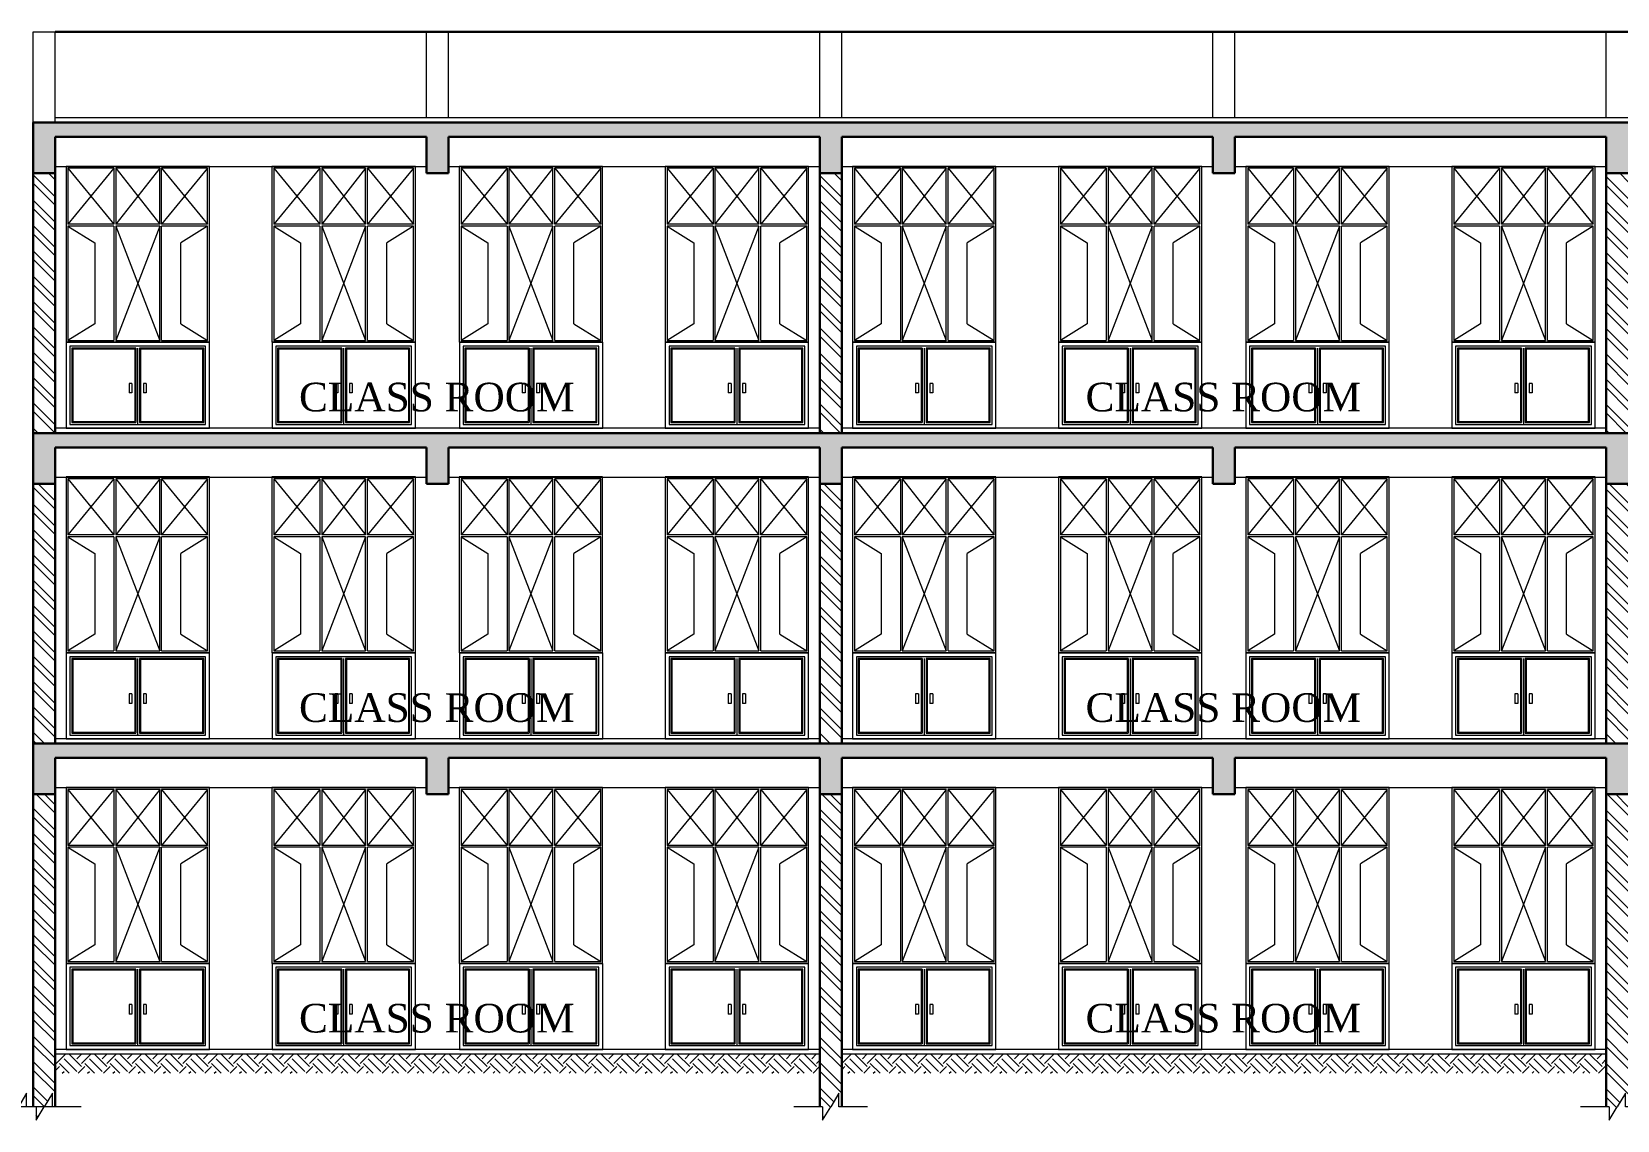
# Model space of a CAD drawing. Header units: metres. Extents: x 1545540 to 2027037, y 435419 to 693806.
# Drawn here: x 1961892 to 1978483, y 559018 to 570409 of the extents above; entities that cross this region are included whole.
import ezdxf

# ---------------------------------------------------------------- set-up
doc = ezdxf.new("R2010")
doc.units = ezdxf.units.M
doc.header["$LTSCALE"] = 1000
for name, color, linetype, lineweight in [('cb', 253, 'Continuous', 9), ('coloum hatch', 254, 'Continuous', 9), ('elevation', 1, 'Continuous', 13), ('elevation-2', 1, 'Continuous', 5), ('FLOOR FINISH', 10, 'Continuous', 15), ('Hatch', 8, 'Continuous', 13), ('SLAB', 5, 'Continuous', 30), ('Wall', 7, 'Continuous', 30), ('wall l', 7, 'Continuous', 20), ('Window', 150, 'Continuous', 15), ('Window n door', 150, 'Continuous', 15)]:
    doc.layers.add(name, color=color, linetype=linetype, lineweight=lineweight)
doc.layers.add('text', color=7, linetype='Continuous')
doc.styles.add('L120', font='simplex.shx', dxfattribs={"height": 1})
pattern_1 = [(135, (6090270.98, 551136.73), (132.5825214, 132.5825214), []), (135, (6090182.6, 551136.73), (132.5825214, 132.5825214), [])]
pattern_2 = [(130, (5502746.58, 1027870.74), (-215.178055, -18.8256405), [22.5, -247.5]), (185, (5502746.58, 1027870.74), (41.6254, 225.65764), [18, -198]), (79.5486, (5502728.65, 1027869.17), (-173.552814, 206.831863), [19.122057, -210.342634]), (133.8158, (5502746.58, 1027930.74), (-320.172315, -49.655704), [33.75, -371.25]), (83.3644, (5502719.9, 1027926.6), (-280.398812, 292.23536), [28.683086, -315.5139]), (188.8158, (5502746.58, 1027930.74), (-280.398583, 292.23558), [27, -297]), (159, (5502716.58, 1027915.74), (-179.072116, -120.785667), [22.5, -247.5]), (214, (5502716.58, 1027915.74), (-72.9946, 217.545013), [18, -198]), (108.5486, (5502701.66, 1027905.67), (-252.066789, 96.759149), [19.122057, -210.342634]), (142.5, (5502746.58, 1027870.74), (-3.6479566, 99.8681561), [0, -195.6, 0, -201, 0, -198.75]), (172.5, (5502746.58, 1027870.74), (-78.9208612, 118.3235135), [0, -114.6, 0, -191.1, 0, -75.75]), (212.5, (5502813.48, 1027870.74), (-160.1467308, -6.7664615), [0, -75, 0, -234, 0, -310.5]), (222.5, (5502843.48, 1027870.74), (-174.955851, 30.0314947), [0, -97.5, 0, -155.4, 0, -220.5])]

# ---------------------------------------------------------------- blocks, each defined once
blk = doc.blocks.new('WS')
at = {"layer": 'Window n door', "ltscale": 0.05}
for p, q in [((4988.993, 75.704), (4989.473, 75.704)), ((4988.993, 75.119), (4988.993, 75.704)), ((4988.993, 75.704), (4989.473, 75.119)), ((4989.473, 75.704), (4988.993, 75.119)), ((4989.473, 75.119), (4989.473, 75.704)), ((4989.493, 75.704), (4989.953, 75.704)), ((4989.493, 75.119), (4989.493, 75.704)), ((4989.493, 75.704), (4989.953, 75.119)), ((4989.953, 75.704), (4989.493, 75.119)), ((4989.953, 75.704), (4989.953, 75.119)), ((4989.973, 75.704), (4990.453, 75.704)), ((4989.973, 75.704), (4989.973, 75.119)), ((4989.973, 75.704), (4990.453, 75.119)), ((4990.453, 75.704), (4989.973, 75.119)), ((4990.453, 75.704), (4990.453, 75.119)), ((4988.993, 75.119), (4989.473, 75.119)), ((4988.993, 75.099), (4989.473, 75.099)), ((4988.993, 73.904), (4988.993, 75.099)), ((4988.993, 75.099), (4989.273, 74.924)), ((4989.473, 73.904), (4989.473, 75.099)), ((4989.493, 75.119), (4989.953, 75.119)), ((4989.493, 75.099), (4989.953, 75.099)), ((4989.493, 73.904), (4989.493, 75.099)), ((4989.493, 75.099), (4989.953, 73.904)), ((4989.953, 75.099), (4989.493, 73.904)), ((4989.953, 75.099), (4989.953, 73.904)), ((4989.973, 75.119), (4990.453, 75.119)), ((4989.973, 75.099), (4990.453, 75.099)), ((4989.973, 75.099), (4989.973, 73.904)), ((4990.453, 75.099), (4990.173, 74.924)), ((4990.453, 75.099), (4990.453, 73.904)), ((4989.273, 74.078), (4989.273, 74.924)), ((4990.173, 74.924), (4990.173, 74.078)), ((4989.273, 74.078), (4988.993, 73.904)), ((4990.173, 74.078), (4990.453, 73.904)), ((4989.473, 73.904), (4988.993, 73.904)), ((4989.953, 73.904), (4989.493, 73.904)), ((4990.453, 73.904), (4989.973, 73.904))]:
    blk.add_line(p, q, dxfattribs=at)
blk.add_lwpolyline([(4988.973, 75.724), (4990.473, 75.724), (4990.473, 73.884), (4988.973, 73.884)], close=True, dxfattribs=at)
blk = doc.blocks.new('gjghj')
at = {"layer": 'wall l', "ltscale": 0.05}
for p, q in [((5060.719, -64.222), (5060.719, -64.081)), ((5060.719, -64.081), (5060.804, -64.222)), ((5060.419, -64.222), (5060.719, -64.222)), ((5060.89, -64.364), (5060.804, -64.222)), ((5060.89, -64.222), (5061.19, -64.222)), ((5060.89, -64.222), (5060.89, -64.364))]:
    blk.add_line(p, q, dxfattribs=at)
blk = doc.blocks.new('FHG')
at = {"layer": 'cb', "ltscale": 0.05}
for p, q in [((3498.604, -475.286), (3497.104, -475.286)), ((3497.104, -475.286), (3497.104, -476.186)), ((3498.564, -475.326), (3497.143, -475.326)), ((3497.143, -475.326), (3497.143, -476.146)), ((3498.564, -476.146), (3498.564, -475.326)), ((3498.604, -476.186), (3498.604, -475.286)), ((3497.823, -475.346), (3497.823, -476.116)), ((3497.833, -475.346), (3497.833, -476.126)), ((3497.853, -475.346), (3497.853, -476.146)), ((3498.544, -475.346), (3497.873, -475.346)), ((3497.873, -475.346), (3497.873, -476.126)), ((3497.883, -475.346), (3497.883, -476.116)), ((3498.534, -475.356), (3497.883, -475.356)), ((3498.534, -476.116), (3498.534, -475.356)), ((3498.544, -476.126), (3498.544, -475.346)), ((3497.763, -475.716), (3497.763, -475.816)), ((3497.793, -475.716), (3497.763, -475.716)), ((3497.793, -475.816), (3497.763, -475.816)), ((3497.793, -475.716), (3497.793, -475.816)), ((3497.913, -475.716), (3497.913, -475.816)), ((3497.943, -475.716), (3497.913, -475.716)), ((3497.943, -475.816), (3497.913, -475.816)), ((3497.943, -475.716), (3497.943, -475.816)), ((3497.143, -476.146), (3498.564, -476.146)), ((3497.873, -476.126), (3498.544, -476.126)), ((3497.883, -476.116), (3498.534, -476.116)), ((3497.104, -476.186), (3498.604, -476.186))]:
    blk.add_line(p, q, dxfattribs=at)
for points in [[(3497.833, -475.346), (3497.163, -475.346), (3497.163, -476.126), (3497.833, -476.126)], [(3497.823, -475.356), (3497.173, -475.356), (3497.173, -476.116), (3497.823, -476.116)]]:
    blk.add_lwpolyline(points, dxfattribs=at)

msp = doc.modelspace()

# ---------------------------------------------------------------- hatches: boundary and pattern name
at = {"layer": 'Hatch', "ltscale": 0.05}
h = msp.add_hatch(dxfattribs=at)
h.set_pattern_fill('AR-CONC', color=256, scale=30, style=0)
h.set_pattern_definition(pattern_2)
h.paths.add_polyline_path([(1961906.1397, 569458.8197), (1982712.0379, 569458.8197), (1999172.0379, 569458.8197), (2003287.0379, 569458.8197), (2003287.0379, 568928.8146), (2003057.0379, 568928.8146), (2003057.0379, 569308.8197), (1999172.0379, 569308.8197), (1999172.0379, 568928.8146), (1998942.0379, 568928.8146), (1998942.0379, 569308.8197), (1995057.0379, 569308.8197), (1995057.0379, 568928.8146), (1994826.1397, 568928.8146), (1994826.1397, 569308.8197), (1990942.0379, 569308.8197), (1990942.0379, 568928.8146), (1990712.0379, 568928.8146), (1990712.0379, 569308.8197), (1986827.0379, 569308.8197), (1986827.0379, 568928.8146), (1986597.0379, 568928.8146), (1986597.0379, 569308.8197), (1982712.0379, 569308.8197), (1982712.0379, 568928.8146), (1982482.0379, 568928.8146), (1982482.0379, 569308.8197), (1978597.0379, 569308.8197), (1978597.0379, 568928.8146), (1978367.0379, 568928.8146), (1978367.0379, 569308.8197), (1974482.0379, 569308.8197), (1974482.0379, 568928.8146), (1974252.0379, 568928.8146), (1974252.0379, 569308.8197), (1970367.0379, 569308.8197), (1970367.0379, 568928.8146), (1970137.0379, 568928.8146), (1970137.0379, 569308.8197), (1966252.0379, 569308.8197), (1966252.0379, 568928.8146), (1966022.0379, 568928.8146), (1966022.0379, 569308.8197), (1962136.1397, 569308.8197), (1962136.1397, 568928.8146), (1961906.1397, 568928.8146)])
h = msp.add_hatch(dxfattribs=at)
h.set_pattern_fill('ANSI32', color=256, scale=500, style=0)
h.set_pattern_definition(pattern_1)
h.paths.add_polyline_path([(1961907.0379, 562429.3765), (1962136.1397, 562429.3765), (1962136.1397, 559159.655), (1962107.9065, 559159.655), (1962107.9065, 559301.4346), (1961937.3436, 559017.8754), (1961937.3436, 559159.655), (1961907.0379, 559159.655)])
h.paths.add_polyline_path([(1961907.0379, 565679.0277), (1962137.0379, 565679.0277), (1962137.0379, 562959.3765), (1961907.0379, 562959.3765)])
h.paths.add_polyline_path([(1961907.0379, 568928.8146), (1962137.0379, 568928.8146), (1962137.0379, 566209.0277), (1961907.0379, 566209.0277)])
h = msp.add_hatch(dxfattribs=at)
h.set_pattern_fill('ANSI32', color=256, scale=500, style=0)
h.set_pattern_definition(pattern_1)
h.paths.add_polyline_path([(1970137.0379, 562429.3765), (1970367.0379, 562429.3765), (1970367.0379, 559159.655), (1970337.9065, 559159.655), (1970337.9065, 559301.4346), (1970167.3436, 559017.8754), (1970167.3436, 559159.655), (1970137.0379, 559159.655)])
h.paths.add_polyline_path([(1970137.0379, 565679.0277), (1970367.0379, 565679.0277), (1970367.0379, 562959.3765), (1970137.0379, 562959.3765)])
h.paths.add_polyline_path([(1970137.0379, 568928.8146), (1970367.0379, 568928.8146), (1970367.0379, 566209.0277), (1970137.0379, 566209.0277)])
h = msp.add_hatch(dxfattribs=at)
h.set_pattern_fill('ANSI32', color=256, scale=500, style=0)
h.set_pattern_definition(pattern_1)
h.paths.add_polyline_path([(1978367.0379, 562429.3765), (1978597.0379, 562429.3765), (1978597.0379, 559159.655), (1978567.9065, 559159.655), (1978567.9065, 559301.4346), (1978397.3436, 559017.8754), (1978397.3436, 559159.655), (1978367.0379, 559159.655), (1978367.0379, 559759.7254), (1978368.1501, 559759.7254), (1978368.1501, 560659.7254), (1978367.0379, 560659.7254)])
h.paths.add_polyline_path([(1978367.0379, 565679.0277), (1978597.0379, 565679.0277), (1978597.0379, 562959.3765), (1978367.0379, 562959.3765), (1978367.0379, 563009.3765), (1978368.1501, 563009.3765), (1978368.1501, 563909.3765), (1978367.0379, 563909.3765)])
h.paths.add_polyline_path([(1978367.0379, 568928.8146), (1978597.0379, 568928.8146), (1978597.0379, 566209.0277), (1978367.0379, 566209.0277), (1978367.0379, 566259.1686), (1978368.1501, 566259.1686), (1978368.1501, 567159.1686), (1978367.0379, 567159.1686)])
h = msp.add_hatch(dxfattribs=at)
h.set_pattern_fill('AR-CONC', color=256, scale=30, style=0)
h.set_pattern_definition(pattern_2)
h.paths.add_polyline_path([(1961906.1397, 566209.0277), (1982712.0379, 566209.0277), (1999172.0379, 566209.0277), (2003287.0379, 566209.0277), (2003287.0379, 565679.0277), (2003057.0379, 565679.0277), (2003057.0379, 566059.0277), (1999172.0379, 566059.0277), (1999172.0379, 565679.0277), (1998942.0379, 565679.0277), (1998942.0379, 566059.0277), (1995057.0379, 566059.0277), (1995057.0379, 565679.0277), (1994826.1397, 565679.0277), (1994826.1397, 566059.0277), (1990942.0379, 566059.0277), (1990942.0379, 565679.0277), (1990712.0379, 565679.0277), (1990712.0379, 566059.0277), (1986827.0379, 566059.0277), (1986827.0379, 565679.0277), (1986597.0379, 565679.0277), (1986597.0379, 566059.0277), (1982712.0379, 566059.0277), (1982712.0379, 565679.0277), (1982482.0379, 565679.0277), (1982482.0379, 566059.0277), (1978597.0379, 566059.0277), (1978597.0379, 565679.0277), (1978367.0379, 565679.0277), (1978367.0379, 566059.0277), (1974482.0379, 566059.0277), (1974482.0379, 565679.0277), (1974252.0379, 565679.0277), (1974252.0379, 566059.0277), (1970367.0379, 566059.0277), (1970367.0379, 565679.0277), (1970137.0379, 565679.0277), (1970137.0379, 566059.0277), (1966252.0379, 566059.0277), (1966252.0379, 565679.0277), (1966022.0379, 565679.0277), (1966022.0379, 566059.0277), (1962136.1397, 566059.0277), (1962136.1397, 565679.0277), (1961906.1397, 565679.0277)])
h = msp.add_hatch(dxfattribs=at)
h.set_pattern_fill('AR-CONC', color=256, scale=30, style=0)
h.set_pattern_definition(pattern_2)
h.paths.add_polyline_path([(1982712.0379, 562809.3765), (1982712.0379, 562429.3765), (1982482.0379, 562429.3765), (1982482.0379, 562809.3765), (1978597.0379, 562809.3765), (1978597.0379, 562429.3765), (1978367.0379, 562429.3765), (1978367.0379, 562809.3765), (1974482.0379, 562809.3765), (1974482.0379, 562429.3765), (1974252.0379, 562429.3765), (1974252.0379, 562809.3765), (1970367.0379, 562809.3765), (1970367.0379, 562429.3765), (1970137.0379, 562429.3765), (1970137.0379, 562809.3765), (1966252.0379, 562809.3765), (1966252.0379, 562429.3765), (1966022.0379, 562429.3765), (1966022.0379, 562809.3765), (1962136.1397, 562809.3765), (1962136.1397, 562429.3765), (1961906.1397, 562429.3765), (1961906.1397, 562959.3765), (1982712.0379, 562959.3765), (1999172.0379, 562959.3765), (2003287.0379, 562959.3765), (2003287.0379, 562429.3765), (2003057.0379, 562429.3765), (2003057.0379, 562809.3765), (1999172.0379, 562809.3765), (1999172.0379, 562429.3765), (1998942.0379, 562429.3765), (1998942.0379, 562809.3765), (1995057.0379, 562809.3765), (1995057.0379, 562429.3765), (1994826.1397, 562429.3765), (1994826.1397, 562809.3765), (1990942.0379, 562809.3765), (1990942.0379, 562429.3765), (1990712.0379, 562429.3765), (1990712.0379, 562809.3765), (1986827.0379, 562809.3765), (1986827.0379, 562429.3765), (1986597.0379, 562429.3765), (1986597.0379, 562809.3765)])

# ---------------------------------------------------------------- linework, layer by layer
at = {"layer": 'coloum hatch', "ltscale": 0.05}
for p, q in [((1961906.1397, 570408.8196), (1962136.1397, 570408.8197)), ((1961906.1397, 569458.8197), (1961906.1397, 570408.8196)), ((1962136.1397, 569458.8197), (1962136.1397, 570408.8196)), ((1966022.0379, 569508.8197), (1966022.0379, 570408.8197)), ((1966252.0379, 569508.8197), (1966252.0379, 570408.8197)), ((1970137.0379, 569508.8197), (1970137.0379, 570408.8197)), ((1970367.0379, 569508.8197), (1970367.0379, 570408.8197)), ((1974252.0379, 569508.8197), (1974252.0379, 570408.8197)), ((1974482.0379, 569508.8197), (1974482.0379, 570408.8197)), ((1978367.0379, 569508.8197), (1978367.0379, 570408.8197)), ((1970137.0379, 568928.8146), (1970137.0379, 566209.1686)), ((1970367.0379, 568928.8146), (1970367.0379, 566209.1686)), ((1978367.0379, 568928.8146), (1978367.0379, 566209.1686)), ((1970137.0379, 565679.0277), (1970137.0379, 562959.3765)), ((1970367.0379, 565679.0277), (1970367.0379, 562959.3765)), ((1978367.0379, 565679.0277), (1978367.0379, 562959.3765)), ((1970137.0379, 562429.3765), (1970137.0379, 559159.655)), ((1970367.0379, 562429.3765), (1970367.0379, 559159.655)), ((1978367.0379, 562429.3765), (1978367.0379, 559159.655))]:
    msp.add_line(p, q, dxfattribs=at)
at = {"layer": 'elevation', "ltscale": 0.05}
for p, q in [((2003290.5201, 569508.8197), (1962136.1397, 569508.8197)), ((1961906.1397, 566259.0277), (1961905.2415, 566259.0277)), ((1970137.0379, 566259.0277), (1962137.0379, 566259.0277)), ((1978367.0379, 566259.0277), (1970367.0379, 566259.0277)), ((1970137.0379, 563009.3765), (1962137.0379, 563009.3765)), ((1978368.1501, 563009.3765), (1970367.0379, 563009.3765))]:
    msp.add_line(p, q, dxfattribs=at)
at = {"layer": 'elevation-2', "ltscale": 0.05}
for p, q in [((1962136.1397, 568998.8146), (1966022.0379, 568998.8146)), ((1966252.0379, 568998.8146), (1970137.0379, 568998.8146)), ((1970366.1858, 568998.8146), (1974252.0379, 568998.8146)), ((1974482.0379, 568998.8146), (1978367.0379, 568998.8146)), ((1962136.1397, 565749.0277), (1966022.0379, 565749.0277)), ((1966252.0379, 565749.0277), (1970137.0379, 565749.0277)), ((1970366.1858, 565749.0277), (1974252.0379, 565749.0277)), ((1974482.0379, 565749.0277), (1978367.0379, 565749.0277)), ((1962136.1397, 562499.3765), (1966022.0379, 562499.3765)), ((1966252.0379, 562499.3765), (1970137.0379, 562499.3765)), ((1970366.1858, 562499.3765), (1974252.0379, 562499.3765)), ((1974482.0379, 562499.3765), (1978367.0379, 562499.3765))]:
    msp.add_line(p, q, dxfattribs=at)
at = {"layer": 'FLOOR FINISH', "ltscale": 0.05}
for p, q in [((1970137.0379, 566259.1686), (1962137.0379, 566259.1686)), ((1978367.0379, 566259.1686), (1970367.0379, 566259.1686)), ((1970137.0379, 563009.3765), (1962137.0379, 563009.3765)), ((1978367.0379, 563009.3765), (1970367.0379, 563009.3765)), ((1970137.0379, 559759.7254), (1962137.0379, 559759.7254)), ((1978367.0379, 559759.7254), (1970367.0379, 559759.7254))]:
    msp.add_line(p, q, dxfattribs=at)
at = {"layer": 'SLAB', "ltscale": 0.05}
for p, q in [((1982712.0379, 569458.8197), (1961906.1397, 569458.8197)), ((1961906.1397, 568928.8146), (1961906.1397, 569458.8197)), ((1962136.1397, 568928.8146), (1962136.1397, 569308.8197)), ((1966022.0379, 569308.8197), (1962137.0379, 569308.8197)), ((1966022.0379, 568928.8146), (1966022.0379, 569308.8197)), ((1970137.0379, 569308.8197), (1966251.8628, 569308.8197)), ((1966252.0379, 568928.8146), (1966252.0379, 569308.8197)), ((1970137.0379, 568928.8146), (1970137.0379, 569308.8197)), ((1970367.0379, 568928.8146), (1970367.0379, 569308.8197)), ((1974252.0379, 569308.8197), (1970367.0379, 569308.8197)), ((1974252.0379, 568928.8146), (1974252.0379, 569308.8197)), ((1974482.0379, 568928.8146), (1974482.0379, 569308.8197)), ((1978367.0379, 569308.8197), (1974482.0379, 569308.8197)), ((1978367.0379, 568928.8146), (1978367.0379, 569308.8197)), ((1962136.1397, 568928.8146), (1961906.1397, 568928.8146)), ((1966252.0379, 568928.8146), (1966022.0379, 568928.8146)), ((1970367.0379, 568928.8146), (1970137.0379, 568928.8146)), ((1974482.0379, 568928.8146), (1974252.0379, 568928.8146)), ((1978597.0379, 568928.8146), (1978367.0379, 568928.8146)), ((1982712.0379, 566209.0277), (1961906.1397, 566209.0277)), ((1961906.1397, 565679.0277), (1961906.1397, 566209.0277)), ((1962136.1397, 565679.0277), (1962136.1397, 566059.0277)), ((1966022.0379, 566059.0277), (1962137.0379, 566059.0277)), ((1966022.0379, 565679.0277), (1966022.0379, 566059.0277)), ((1970137.0379, 566059.0277), (1966251.8628, 566059.0277)), ((1966252.0379, 565679.0277), (1966252.0379, 566059.0277)), ((1970137.0379, 565679.0277), (1970137.0379, 566059.0277)), ((1970367.0379, 565679.0277), (1970367.0379, 566059.0277)), ((1974252.0379, 566059.0277), (1970367.0379, 566059.0277)), ((1974252.0379, 565679.0277), (1974252.0379, 566059.0277)), ((1974482.0379, 565679.0277), (1974482.0379, 566059.0277)), ((1978367.0379, 566059.0277), (1974482.0379, 566059.0277)), ((1978367.0379, 565679.0277), (1978367.0379, 566059.0277)), ((1962136.1397, 565679.0277), (1961906.1397, 565679.0277)), ((1966252.0379, 565679.0277), (1966022.0379, 565679.0277)), ((1970367.0379, 565679.0277), (1970137.0379, 565679.0277)), ((1974482.0379, 565679.0277), (1974252.0379, 565679.0277)), ((1978597.0379, 565679.0277), (1978367.0379, 565679.0277)), ((1982712.0379, 562959.3765), (1961906.1397, 562959.3765)), ((1961906.1397, 562429.3765), (1961906.1397, 562959.3765)), ((1966022.0379, 562809.3765), (1962136.1397, 562809.3765)), ((1962136.1397, 562429.3765), (1962136.1397, 562809.3765)), ((1966022.0379, 562429.3765), (1966022.0379, 562809.3765)), ((1970137.0379, 562809.3765), (1966251.8629, 562809.3765)), ((1966252.0379, 562429.3765), (1966252.0379, 562809.3765)), ((1970137.0379, 562429.3765), (1970137.0379, 562809.3765)), ((1970367.0379, 562429.3765), (1970367.0379, 562809.3765)), ((1974252.0379, 562809.3765), (1970367.0379, 562809.3765)), ((1974252.0379, 562429.3765), (1974252.0379, 562809.3765)), ((1974482.0379, 562429.3765), (1974482.0379, 562809.3765)), ((1978367.0379, 562809.3765), (1974482.0379, 562809.3765)), ((1978367.0379, 562429.3765), (1978367.0379, 562809.3765)), ((1962136.1397, 562429.3765), (1961906.1397, 562429.3765)), ((1966252.0379, 562429.3765), (1966022.0379, 562429.3765)), ((1970367.0379, 562429.3765), (1970137.0379, 562429.3765)), ((1974482.0379, 562429.3765), (1974252.0379, 562429.3765)), ((1978597.0379, 562429.3765), (1978367.0379, 562429.3765))]:
    msp.add_line(p, q, dxfattribs=at)
at = {"layer": 'Wall', "ltscale": 0.05}
for p, q in [((2003287.0379, 570408.8197), (1962136.1397, 570408.8197)), ((1961906.1397, 566209.1686), (1961906.1397, 568928.8146)), ((1962136.1397, 566209.1686), (1962136.1397, 568928.8146)), ((1970137.0379, 566209.1686), (1970137.0379, 568928.8146)), ((1970367.0379, 566209.1686), (1970367.0379, 568928.8146)), ((1978367.0379, 566209.1686), (1978367.0379, 568928.8146)), ((1961906.1397, 562959.3765), (1961906.1397, 565679.0277)), ((1962136.1397, 562959.3765), (1962136.1397, 565679.0277)), ((1970137.0379, 562959.3765), (1970137.0379, 565679.0277)), ((1970367.0379, 562959.3765), (1970367.0379, 565679.0277)), ((1978367.0379, 562959.3765), (1978367.0379, 565679.0277)), ((1961906.1397, 559159.655), (1961906.1397, 562429.3765)), ((1962136.1397, 559159.655), (1962136.1397, 562429.3765)), ((1970137.0379, 559159.655), (1970137.0379, 562429.3765)), ((1970367.0379, 559159.655), (1970367.0379, 562429.3765)), ((1978367.0379, 559159.655), (1978367.0379, 562429.3765))]:
    msp.add_line(p, q, dxfattribs=at)
at = {"layer": 'wall l', "ltscale": 0.05}
for p, q in [((1961907.0379, 559709.7254), (1961906.1397, 559709.7254)), ((1961906.1397, 559635.4193), (1961907.0379, 559636.3175)), ((1962137.0379, 559700.5893), (1962146.174, 559709.7254)), ((1970137.0379, 559709.7254), (1962137.0379, 559709.7254)), ((1962148.2635, 559612.378), (1962245.6109, 559709.7254)), ((1962284.0618, 559509.7254), (1962181.4092, 559612.378)), ((1962363.7101, 559529.5139), (1962231.1276, 559662.0965)), ((1962413.4286, 559579.2324), (1962282.9356, 559709.7254)), ((1962363.7101, 559662.0965), (1962411.3391, 559709.7254)), ((1962413.4286, 559612.378), (1962510.776, 559709.7254)), ((1962549.2268, 559509.7254), (1962446.5742, 559612.378)), ((1962628.8752, 559529.5139), (1962496.2926, 559662.0965)), ((1962678.5936, 559579.2324), (1962548.1006, 559709.7254)), ((1962628.8752, 559662.0965), (1962676.5041, 559709.7254)), ((1962678.5936, 559612.378), (1962775.941, 559709.7254)), ((1962814.3919, 559509.7254), (1962711.7392, 559612.378)), ((1962894.0402, 559529.5139), (1962761.4577, 559662.0965)), ((1962943.7587, 559579.2324), (1962813.2656, 559709.7254)), ((1962894.0402, 559662.0965), (1962941.6691, 559709.7254)), ((1962943.7587, 559612.378), (1963041.106, 559709.7254)), ((1963079.5569, 559509.7254), (1962976.9043, 559612.378)), ((1963159.2053, 559529.5139), (1963026.6227, 559662.0965)), ((1963208.9237, 559579.2324), (1963078.4307, 559709.7254)), ((1963159.2053, 559662.0965), (1963206.8342, 559709.7254)), ((1963208.9237, 559612.378), (1963306.2711, 559709.7254)), ((1963344.722, 559509.7254), (1963242.0693, 559612.378)), ((1963424.3703, 559529.5139), (1963291.7878, 559662.0965)), ((1963474.0887, 559579.2324), (1963343.5957, 559709.7254)), ((1963424.3703, 559662.0965), (1963471.9992, 559709.7254)), ((1963474.0887, 559612.378), (1963571.4361, 559709.7254)), ((1963609.887, 559509.7254), (1963507.2344, 559612.378)), ((1963689.5353, 559529.5139), (1963556.9528, 559662.0965)), ((1963739.2538, 559579.2324), (1963608.7608, 559709.7254)), ((1963689.5353, 559662.0965), (1963737.1643, 559709.7254)), ((1963739.2538, 559612.378), (1963836.6012, 559709.7254)), ((1963875.052, 559509.7254), (1963772.3994, 559612.378)), ((1963954.7004, 559529.5139), (1963822.1179, 559662.0965)), ((1964004.4188, 559579.2324), (1963873.9258, 559709.7254)), ((1963954.7004, 559662.0965), (1964002.3293, 559709.7254)), ((1964004.4188, 559612.378), (1964101.7662, 559709.7254)), ((1964140.2171, 559509.7254), (1964037.5645, 559612.378)), ((1964219.8654, 559529.5139), (1964087.2829, 559662.0965)), ((1964269.5839, 559579.2324), (1964139.0909, 559709.7254)), ((1964219.8654, 559662.0965), (1964267.4944, 559709.7254)), ((1964269.5839, 559612.378), (1964366.9313, 559709.7254)), ((1964405.3821, 559509.7254), (1964302.7295, 559612.378)), ((1964485.0305, 559529.5139), (1964352.4479, 559662.0965)), ((1964534.7489, 559579.2324), (1964404.2559, 559709.7254)), ((1964485.0305, 559662.0965), (1964532.6594, 559709.7254)), ((1964534.7489, 559612.378), (1964632.0963, 559709.7254)), ((1964670.5472, 559509.7254), (1964567.8945, 559612.378)), ((1964750.1955, 559529.5139), (1964617.613, 559662.0965)), ((1964799.914, 559579.2324), (1964669.4209, 559709.7254)), ((1964750.1955, 559662.0965), (1964797.8244, 559709.7254)), ((1964799.914, 559612.378), (1964897.2613, 559709.7254)), ((1964935.7122, 559509.7254), (1964833.0596, 559612.378)), ((1965015.3606, 559529.5139), (1964882.778, 559662.0965)), ((1965065.079, 559579.2324), (1964934.586, 559709.7254)), ((1965015.3606, 559662.0965), (1965062.9895, 559709.7254)), ((1965065.079, 559612.378), (1965162.4264, 559709.7254)), ((1965200.8773, 559509.7254), (1965098.2246, 559612.378)), ((1965280.5256, 559529.5139), (1965147.9431, 559662.0965)), ((1965330.244, 559579.2324), (1965199.751, 559709.7254)), ((1965280.5256, 559662.0965), (1965328.1545, 559709.7254)), ((1965330.244, 559612.378), (1965427.5914, 559709.7254)), ((1965466.0423, 559509.7254), (1965363.3897, 559612.378)), ((1965545.6906, 559529.5139), (1965413.1081, 559662.0965)), ((1965595.4091, 559579.2324), (1965464.9161, 559709.7254)), ((1965545.6906, 559662.0965), (1965593.3196, 559709.7254)), ((1965595.4091, 559612.378), (1965692.7565, 559709.7254)), ((1965731.2073, 559509.7254), (1965628.5547, 559612.378)), ((1965810.8557, 559529.5139), (1965678.2732, 559662.0965)), ((1965860.5741, 559579.2324), (1965730.0811, 559709.7254)), ((1965810.8557, 559662.0965), (1965858.4846, 559709.7254)), ((1965860.5741, 559612.378), (1965957.9215, 559709.7254)), ((1965996.3724, 559509.7254), (1965893.7198, 559612.378)), ((1966076.0207, 559529.5139), (1965943.4382, 559662.0965)), ((1966125.7392, 559579.2324), (1965995.2462, 559709.7254)), ((1966076.0207, 559662.0965), (1966123.6497, 559709.7254)), ((1966125.7392, 559612.378), (1966223.0866, 559709.7254)), ((1966261.5374, 559509.7254), (1966158.8848, 559612.378)), ((1966341.1858, 559529.5139), (1966208.6033, 559662.0965)), ((1966390.9042, 559579.2324), (1966260.4112, 559709.7254)), ((1966341.1858, 559662.0965), (1966388.8147, 559709.7254)), ((1966390.9042, 559612.378), (1966488.2516, 559709.7254)), ((1966526.7025, 559509.7254), (1966424.0498, 559612.378)), ((1966606.3508, 559529.5139), (1966473.7683, 559662.0965)), ((1966656.0693, 559579.2324), (1966525.5762, 559709.7254)), ((1966606.3508, 559662.0965), (1966653.9797, 559709.7254)), ((1966656.0693, 559612.378), (1966753.4166, 559709.7254)), ((1966791.8675, 559509.7254), (1966689.2149, 559612.378)), ((1966871.5159, 559529.5139), (1966738.9333, 559662.0965)), ((1966921.2343, 559579.2324), (1966790.7413, 559709.7254)), ((1966871.5159, 559662.0965), (1966919.1448, 559709.7254)), ((1966921.2343, 559612.378), (1967018.5817, 559709.7254)), ((1967057.0326, 559509.7254), (1966954.3799, 559612.378)), ((1967136.6809, 559529.5139), (1967004.0984, 559662.0965)), ((1967186.3993, 559579.2324), (1967055.9063, 559709.7254)), ((1967136.6809, 559662.0965), (1967184.3098, 559709.7254)), ((1967186.3993, 559612.378), (1967283.7467, 559709.7254)), ((1967322.1976, 559509.7254), (1967219.545, 559612.378)), ((1967401.8459, 559529.5139), (1967269.2634, 559662.0965)), ((1967451.5644, 559579.2324), (1967321.0714, 559709.7254)), ((1967401.8459, 559662.0965), (1967449.4749, 559709.7254)), ((1967451.5644, 559612.378), (1967548.9118, 559709.7254)), ((1967587.3626, 559509.7254), (1967484.71, 559612.378)), ((1967667.011, 559529.5139), (1967534.4285, 559662.0965)), ((1967716.7294, 559579.2324), (1967586.2364, 559709.7254)), ((1967667.011, 559662.0965), (1967714.6399, 559709.7254)), ((1967716.7294, 559612.378), (1967814.0768, 559709.7254)), ((1967852.5277, 559509.7254), (1967749.8751, 559612.378)), ((1967932.176, 559529.5139), (1967799.5935, 559662.0965)), ((1967981.8945, 559579.2324), (1967851.4015, 559709.7254)), ((1967932.176, 559662.0965), (1967979.805, 559709.7254)), ((1967981.8945, 559612.378), (1968079.2419, 559709.7254)), ((1968117.6927, 559509.7254), (1968015.0401, 559612.378)), ((1968197.3411, 559529.5139), (1968064.7586, 559662.0965)), ((1968247.0595, 559579.2324), (1968116.5665, 559709.7254)), ((1968197.3411, 559662.0965), (1968244.97, 559709.7254)), ((1968247.0595, 559612.378), (1968344.4069, 559709.7254)), ((1968382.8578, 559509.7254), (1968280.2051, 559612.378)), ((1968462.5061, 559529.5139), (1968329.9236, 559662.0965)), ((1968512.2246, 559579.2324), (1968381.7316, 559709.7254)), ((1968462.5061, 559662.0965), (1968510.135, 559709.7254)), ((1968512.2246, 559612.378), (1968609.5719, 559709.7254)), ((1968648.0228, 559509.7254), (1968545.3702, 559612.378)), ((1968727.6712, 559529.5139), (1968595.0886, 559662.0965)), ((1968777.3896, 559579.2324), (1968646.8966, 559709.7254)), ((1968727.6712, 559662.0965), (1968775.3001, 559709.7254)), ((1968777.3896, 559612.378), (1968874.737, 559709.7254)), ((1968913.1879, 559509.7254), (1968810.5352, 559612.378)), ((1968992.8362, 559529.5139), (1968860.2537, 559662.0965)), ((1969042.5546, 559579.2324), (1968912.0616, 559709.7254)), ((1968992.8362, 559662.0965), (1969040.4651, 559709.7254)), ((1969042.5546, 559612.378), (1969139.902, 559709.7254)), ((1969178.3529, 559509.7254), (1969075.7003, 559612.378)), ((1969258.0012, 559529.5139), (1969125.4187, 559662.0965)), ((1969307.7197, 559579.2324), (1969177.2267, 559709.7254)), ((1969258.0012, 559662.0965), (1969305.6302, 559709.7254)), ((1969307.7197, 559612.378), (1969405.0671, 559709.7254)), ((1969443.5179, 559509.7254), (1969340.8653, 559612.378)), ((1969523.1663, 559529.5139), (1969390.5838, 559662.0965)), ((1969572.8847, 559579.2324), (1969442.3917, 559709.7254)), ((1969523.1663, 559662.0965), (1969570.7952, 559709.7254)), ((1969572.8847, 559612.378), (1969670.2321, 559709.7254)), ((1969708.683, 559509.7254), (1969606.0304, 559612.378)), ((1969788.3313, 559529.5139), (1969655.7488, 559662.0965)), ((1969838.0498, 559579.2324), (1969707.5568, 559709.7254)), ((1969788.3313, 559662.0965), (1969835.9603, 559709.7254)), ((1969838.0498, 559612.378), (1969935.3972, 559709.7254)), ((1969973.848, 559509.7254), (1969871.1954, 559612.378)), ((1970053.4964, 559529.5139), (1969920.9139, 559662.0965)), ((1970103.2148, 559579.2324), (1969972.7218, 559709.7254)), ((1970053.4964, 559662.0965), (1970101.1253, 559709.7254)), ((1970103.2148, 559612.378), (1970137.0379, 559646.2011)), ((1970137.0379, 559611.7005), (1970136.3604, 559612.378)), ((1978367.0379, 559709.7254), (1970367.0379, 559709.7254)), ((1970368.3799, 559612.378), (1970465.7272, 559709.7254)), ((1970504.1781, 559509.7254), (1970401.5255, 559612.378)), ((1970583.8265, 559529.5139), (1970451.2439, 559662.0965)), ((1970633.5449, 559579.2324), (1970503.0519, 559709.7254)), ((1970583.8265, 559662.0965), (1970631.4554, 559709.7254)), ((1970633.5449, 559612.378), (1970730.8923, 559709.7254)), ((1970769.3432, 559509.7254), (1970666.6905, 559612.378)), ((1970848.9915, 559529.5139), (1970716.409, 559662.0965)), ((1970898.7099, 559579.2324), (1970768.2169, 559709.7254)), ((1970848.9915, 559662.0965), (1970896.6204, 559709.7254)), ((1970898.7099, 559612.378), (1970996.0573, 559709.7254)), ((1971034.5082, 559509.7254), (1970931.8556, 559612.378)), ((1971114.1565, 559529.5139), (1970981.574, 559662.0965)), ((1971163.875, 559579.2324), (1971033.382, 559709.7254)), ((1971114.1565, 559662.0965), (1971161.7855, 559709.7254)), ((1971163.875, 559612.378), (1971261.2224, 559709.7254)), ((1971299.6732, 559509.7254), (1971197.0206, 559612.378)), ((1971379.3216, 559529.5139), (1971246.7391, 559662.0965)), ((1971429.04, 559579.2324), (1971298.547, 559709.7254)), ((1971379.3216, 559662.0965), (1971426.9505, 559709.7254)), ((1971429.04, 559612.378), (1971526.3874, 559709.7254)), ((1971564.8383, 559509.7254), (1971462.1857, 559612.378)), ((1971644.4866, 559529.5139), (1971511.9041, 559662.0965)), ((1971694.2051, 559579.2324), (1971563.7121, 559709.7254)), ((1971644.4866, 559662.0965), (1971692.1156, 559709.7254)), ((1971694.2051, 559612.378), (1971791.5525, 559709.7254)), ((1971830.0033, 559509.7254), (1971727.3507, 559612.378)), ((1971909.6517, 559529.5139), (1971777.0692, 559662.0965)), ((1971959.3701, 559579.2324), (1971828.8771, 559709.7254)), ((1971909.6517, 559662.0965), (1971957.2806, 559709.7254)), ((1971959.3701, 559612.378), (1972056.7175, 559709.7254)), ((1972095.1684, 559509.7254), (1971992.5157, 559612.378)), ((1972174.8167, 559529.5139), (1972042.2342, 559662.0965)), ((1972224.5352, 559579.2324), (1972094.0422, 559709.7254)), ((1972174.8167, 559662.0965), (1972222.4457, 559709.7254)), ((1972224.5352, 559612.378), (1972321.8825, 559709.7254)), ((1972360.3334, 559509.7254), (1972257.6808, 559612.378)), ((1972439.9818, 559529.5139), (1972307.3992, 559662.0965)), ((1972489.7002, 559579.2324), (1972359.2072, 559709.7254)), ((1972439.9818, 559662.0965), (1972487.6107, 559709.7254)), ((1972489.7002, 559612.378), (1972587.0476, 559709.7254)), ((1972625.4985, 559509.7254), (1972522.8458, 559612.378)), ((1972705.1468, 559529.5139), (1972572.5643, 559662.0965)), ((1972754.8652, 559579.2324), (1972624.3722, 559709.7254)), ((1972705.1468, 559662.0965), (1972752.7757, 559709.7254)), ((1972754.8652, 559612.378), (1972852.2126, 559709.7254)), ((1972890.6635, 559509.7254), (1972788.0109, 559612.378)), ((1972970.3118, 559529.5139), (1972837.7293, 559662.0965)), ((1973020.0303, 559579.2324), (1972889.5373, 559709.7254)), ((1972970.3118, 559662.0965), (1973017.9408, 559709.7254)), ((1973020.0303, 559612.378), (1973117.3777, 559709.7254)), ((1973155.8285, 559509.7254), (1973053.1759, 559612.378)), ((1973235.4769, 559529.5139), (1973102.8944, 559662.0965)), ((1973285.1953, 559579.2324), (1973154.7023, 559709.7254)), ((1973235.4769, 559662.0965), (1973283.1058, 559709.7254)), ((1973285.1953, 559612.378), (1973382.5427, 559709.7254)), ((1973420.9936, 559509.7254), (1973318.341, 559612.378)), ((1973500.6419, 559529.5139), (1973368.0594, 559662.0965)), ((1973550.3604, 559579.2324), (1973419.8674, 559709.7254)), ((1973500.6419, 559662.0965), (1973548.2709, 559709.7254)), ((1973550.3604, 559612.378), (1973647.7078, 559709.7254)), ((1973686.1586, 559509.7254), (1973583.506, 559612.378)), ((1973765.807, 559529.5139), (1973633.2245, 559662.0965)), ((1973815.5254, 559579.2324), (1973685.0324, 559709.7254)), ((1973765.807, 559662.0965), (1973813.4359, 559709.7254)), ((1973815.5254, 559612.378), (1973912.8728, 559709.7254)), ((1973951.3237, 559509.7254), (1973848.671, 559612.378)), ((1974030.972, 559529.5139), (1973898.3895, 559662.0965)), ((1974080.6905, 559579.2324), (1973950.1975, 559709.7254)), ((1974030.972, 559662.0965), (1974078.601, 559709.7254)), ((1974080.6905, 559612.378), (1974178.0378, 559709.7254)), ((1974216.4887, 559509.7254), (1974113.8361, 559612.378)), ((1974296.1371, 559529.5139), (1974163.5545, 559662.0965)), ((1974345.8555, 559579.2324), (1974215.3625, 559709.7254)), ((1974296.1371, 559662.0965), (1974343.766, 559709.7254)), ((1974345.8555, 559612.378), (1974443.2029, 559709.7254)), ((1974481.6538, 559509.7254), (1974379.0011, 559612.378)), ((1974561.3021, 559529.5139), (1974428.7196, 559662.0965)), ((1974611.0205, 559579.2324), (1974480.5275, 559709.7254)), ((1974561.3021, 559662.0965), (1974608.931, 559709.7254)), ((1974611.0205, 559612.378), (1974708.3679, 559709.7254)), ((1974746.8188, 559509.7254), (1974644.1662, 559612.378)), ((1974826.4671, 559529.5139), (1974693.8846, 559662.0965)), ((1974876.1856, 559579.2324), (1974745.6926, 559709.7254)), ((1974826.4671, 559662.0965), (1974874.0961, 559709.7254)), ((1974876.1856, 559612.378), (1974973.533, 559709.7254)), ((1975011.9838, 559509.7254), (1974909.3312, 559612.378)), ((1975091.6322, 559529.5139), (1974959.0497, 559662.0965)), ((1975141.3506, 559579.2324), (1975010.8576, 559709.7254)), ((1975091.6322, 559662.0965), (1975139.2611, 559709.7254)), ((1975141.3506, 559612.378), (1975238.698, 559709.7254)), ((1975277.1489, 559509.7254), (1975174.4963, 559612.378)), ((1975356.7972, 559529.5139), (1975224.2147, 559662.0965)), ((1975406.5157, 559579.2324), (1975276.0227, 559709.7254)), ((1975356.7972, 559662.0965), (1975404.4262, 559709.7254)), ((1975406.5157, 559612.378), (1975503.8631, 559709.7254)), ((1975542.3139, 559509.7254), (1975439.6613, 559612.378)), ((1975621.9623, 559529.5139), (1975489.3798, 559662.0965)), ((1975671.6807, 559579.2324), (1975541.1877, 559709.7254)), ((1975621.9623, 559662.0965), (1975669.5912, 559709.7254)), ((1975671.6807, 559612.378), (1975769.0281, 559709.7254)), ((1975807.479, 559509.7254), (1975704.8263, 559612.378)), ((1975887.1273, 559529.5139), (1975754.5448, 559662.0965)), ((1975936.8458, 559579.2324), (1975806.3528, 559709.7254)), ((1975887.1273, 559662.0965), (1975934.7563, 559709.7254)), ((1975936.8458, 559612.378), (1976034.1931, 559709.7254)), ((1976072.644, 559509.7254), (1975969.9914, 559612.378)), ((1976152.2924, 559529.5139), (1976019.7098, 559662.0965)), ((1976202.0108, 559579.2324), (1976071.5178, 559709.7254)), ((1976152.2924, 559662.0965), (1976199.9213, 559709.7254)), ((1976202.0108, 559612.378), (1976299.3582, 559709.7254)), ((1976337.8091, 559509.7254), (1976235.1564, 559612.378)), ((1976417.4574, 559529.5139), (1976284.8749, 559662.0965)), ((1976467.1758, 559579.2324), (1976336.6828, 559709.7254)), ((1976417.4574, 559662.0965), (1976465.0863, 559709.7254)), ((1976467.1758, 559612.378), (1976564.5232, 559709.7254)), ((1976602.9741, 559509.7254), (1976500.3215, 559612.378)), ((1976682.6224, 559529.5139), (1976550.0399, 559662.0965)), ((1976732.3409, 559579.2324), (1976601.8479, 559709.7254)), ((1976682.6224, 559662.0965), (1976730.2514, 559709.7254)), ((1976732.3409, 559612.378), (1976829.6883, 559709.7254)), ((1976868.1391, 559509.7254), (1976765.4865, 559612.378)), ((1976947.7875, 559529.5139), (1976815.205, 559662.0965)), ((1976997.5059, 559579.2324), (1976867.0129, 559709.7254)), ((1976947.7875, 559662.0965), (1976995.4164, 559709.7254)), ((1976997.5059, 559612.378), (1977094.8533, 559709.7254)), ((1977133.3042, 559509.7254), (1977030.6516, 559612.378)), ((1977212.9525, 559529.5139), (1977080.37, 559662.0965)), ((1977262.671, 559579.2324), (1977132.178, 559709.7254)), ((1977212.9525, 559662.0965), (1977260.5815, 559709.7254)), ((1977262.671, 559612.378), (1977360.0184, 559709.7254)), ((1977398.4692, 559509.7254), (1977295.8166, 559612.378)), ((1977478.1176, 559529.5139), (1977345.5351, 559662.0965)), ((1977527.836, 559579.2324), (1977397.343, 559709.7254)), ((1977478.1176, 559662.0965), (1977525.7465, 559709.7254)), ((1977527.836, 559612.378), (1977625.1834, 559709.7254)), ((1977663.6343, 559509.7254), (1977560.9816, 559612.378)), ((1977743.2826, 559529.5139), (1977610.7001, 559662.0965)), ((1977793.0011, 559579.2324), (1977662.5081, 559709.7254)), ((1977743.2826, 559662.0965), (1977790.9116, 559709.7254)), ((1977793.0011, 559612.378), (1977890.3484, 559709.7254)), ((1977928.7993, 559509.7254), (1977826.1467, 559612.378)), ((1978008.4477, 559529.5139), (1977875.8651, 559662.0965)), ((1978058.1661, 559579.2324), (1977927.6731, 559709.7254)), ((1978008.4477, 559662.0965), (1978056.0766, 559709.7254)), ((1978058.1661, 559612.378), (1978155.5135, 559709.7254)), ((1978193.9644, 559509.7254), (1978091.3117, 559612.378)), ((1978273.6127, 559529.5139), (1978141.0302, 559662.0965)), ((1978323.3311, 559579.2324), (1978192.8381, 559709.7254)), ((1978273.6127, 559662.0965), (1978321.2416, 559709.7254)), ((1978323.3311, 559612.378), (1978367.0379, 559656.0848)), ((1978367.0379, 559601.8169), (1978356.4768, 559612.378)), ((1961906.1397, 559569.128), (1961907.0379, 559570.0262)), ((1962148.2635, 559579.2324), (1962137.0379, 559590.458)), ((1962137.0379, 559534.8612), (1962181.4092, 559579.2324)), ((1962211.3391, 559509.7254), (1962231.1276, 559529.5139)), ((1962377.0672, 559509.7254), (1962446.5742, 559579.2324)), ((1962476.5041, 559509.7254), (1962496.2926, 559529.5139)), ((1962642.2323, 559509.7254), (1962711.7392, 559579.2324)), ((1962741.6691, 559509.7254), (1962761.4577, 559529.5139)), ((1962907.3973, 559509.7254), (1962976.9043, 559579.2324)), ((1963006.8342, 559509.7254), (1963026.6227, 559529.5139)), ((1963172.5623, 559509.7254), (1963242.0693, 559579.2324)), ((1963271.9992, 559509.7254), (1963291.7878, 559529.5139)), ((1963437.7274, 559509.7254), (1963507.2344, 559579.2324)), ((1963537.1643, 559509.7254), (1963556.9528, 559529.5139)), ((1963702.8924, 559509.7254), (1963772.3994, 559579.2324)), ((1963802.3293, 559509.7254), (1963822.1179, 559529.5139)), ((1963968.0575, 559509.7254), (1964037.5645, 559579.2324)), ((1964067.4944, 559509.7254), (1964087.2829, 559529.5139)), ((1964233.2225, 559509.7254), (1964302.7295, 559579.2324)), ((1964332.6594, 559509.7254), (1964352.4479, 559529.5139)), ((1964498.3876, 559509.7254), (1964567.8945, 559579.2324)), ((1964597.8244, 559509.7254), (1964617.613, 559529.5139)), ((1964763.5526, 559509.7254), (1964833.0596, 559579.2324)), ((1964862.9895, 559509.7254), (1964882.778, 559529.5139)), ((1965028.7176, 559509.7254), (1965098.2246, 559579.2324)), ((1965128.1545, 559509.7254), (1965147.9431, 559529.5139)), ((1965293.8827, 559509.7254), (1965363.3897, 559579.2324)), ((1965393.3196, 559509.7254), (1965413.1081, 559529.5139)), ((1965559.0477, 559509.7254), (1965628.5547, 559579.2324)), ((1965658.4846, 559509.7254), (1965678.2732, 559529.5139)), ((1965824.2128, 559509.7254), (1965893.7198, 559579.2324)), ((1965923.6497, 559509.7254), (1965943.4382, 559529.5139)), ((1966089.3778, 559509.7254), (1966158.8848, 559579.2324)), ((1966188.8147, 559509.7254), (1966208.6033, 559529.5139)), ((1966354.5429, 559509.7254), (1966424.0498, 559579.2324)), ((1966453.9797, 559509.7254), (1966473.7683, 559529.5139)), ((1966619.7079, 559509.7254), (1966689.2149, 559579.2324)), ((1966719.1448, 559509.7254), (1966738.9333, 559529.5139)), ((1966884.8729, 559509.7254), (1966954.3799, 559579.2324)), ((1966984.3098, 559509.7254), (1967004.0984, 559529.5139)), ((1967150.038, 559509.7254), (1967219.545, 559579.2324)), ((1967249.4749, 559509.7254), (1967269.2634, 559529.5139)), ((1967415.203, 559509.7254), (1967484.71, 559579.2324)), ((1967514.6399, 559509.7254), (1967534.4285, 559529.5139)), ((1967680.3681, 559509.7254), (1967749.8751, 559579.2324)), ((1967779.805, 559509.7254), (1967799.5935, 559529.5139)), ((1967945.5331, 559509.7254), (1968015.0401, 559579.2324)), ((1968044.97, 559509.7254), (1968064.7586, 559529.5139)), ((1968210.6982, 559509.7254), (1968280.2051, 559579.2324)), ((1968310.135, 559509.7254), (1968329.9236, 559529.5139)), ((1968475.8632, 559509.7254), (1968545.3702, 559579.2324)), ((1968575.3001, 559509.7254), (1968595.0886, 559529.5139)), ((1968741.0282, 559509.7254), (1968810.5352, 559579.2324)), ((1968840.4651, 559509.7254), (1968860.2537, 559529.5139)), ((1969006.1933, 559509.7254), (1969075.7003, 559579.2324)), ((1969105.6302, 559509.7254), (1969125.4187, 559529.5139)), ((1969271.3583, 559509.7254), (1969340.8653, 559579.2324)), ((1969370.7952, 559509.7254), (1969390.5838, 559529.5139)), ((1969536.5234, 559509.7254), (1969606.0304, 559579.2324)), ((1969635.9603, 559509.7254), (1969655.7488, 559529.5139)), ((1969801.6884, 559509.7254), (1969871.1954, 559579.2324)), ((1969901.1253, 559509.7254), (1969920.9139, 559529.5139)), ((1970066.8535, 559509.7254), (1970136.3604, 559579.2324)), ((1970368.3799, 559579.2324), (1970367.0379, 559580.5743)), ((1970367.0379, 559544.7448), (1970401.5255, 559579.2324)), ((1970431.4554, 559509.7254), (1970451.2439, 559529.5139)), ((1970597.1835, 559509.7254), (1970666.6905, 559579.2324)), ((1970696.6204, 559509.7254), (1970716.409, 559529.5139)), ((1970862.3486, 559509.7254), (1970931.8556, 559579.2324)), ((1970961.7855, 559509.7254), (1970981.574, 559529.5139)), ((1971127.5136, 559509.7254), (1971197.0206, 559579.2324)), ((1971226.9505, 559509.7254), (1971246.7391, 559529.5139)), ((1971392.6787, 559509.7254), (1971462.1857, 559579.2324)), ((1971492.1156, 559509.7254), (1971511.9041, 559529.5139)), ((1971657.8437, 559509.7254), (1971727.3507, 559579.2324)), ((1971757.2806, 559509.7254), (1971777.0692, 559529.5139)), ((1971923.0088, 559509.7254), (1971992.5157, 559579.2324)), ((1972022.4456, 559509.7254), (1972042.2342, 559529.5139)), ((1972188.1738, 559509.7254), (1972257.6808, 559579.2324)), ((1972287.6107, 559509.7254), (1972307.3992, 559529.5139)), ((1972453.3388, 559509.7254), (1972522.8458, 559579.2324)), ((1972552.7757, 559509.7254), (1972572.5643, 559529.5139)), ((1972718.5039, 559509.7254), (1972788.0109, 559579.2324)), ((1972817.9408, 559509.7254), (1972837.7293, 559529.5139)), ((1972983.6689, 559509.7254), (1973053.1759, 559579.2324)), ((1973083.1058, 559509.7254), (1973102.8944, 559529.5139)), ((1973248.834, 559509.7254), (1973318.341, 559579.2324)), ((1973348.2709, 559509.7254), (1973368.0594, 559529.5139)), ((1973513.999, 559509.7254), (1973583.506, 559579.2324)), ((1973613.4359, 559509.7254), (1973633.2245, 559529.5139)), ((1973779.1641, 559509.7254), (1973848.671, 559579.2324)), ((1973878.601, 559509.7254), (1973898.3895, 559529.5139)), ((1974044.3291, 559509.7254), (1974113.8361, 559579.2324)), ((1974143.766, 559509.7254), (1974163.5545, 559529.5139)), ((1974309.4941, 559509.7254), (1974379.0011, 559579.2324)), ((1974408.931, 559509.7254), (1974428.7196, 559529.5139)), ((1974574.6592, 559509.7254), (1974644.1662, 559579.2324)), ((1974674.0961, 559509.7254), (1974693.8846, 559529.5139)), ((1974839.8242, 559509.7254), (1974909.3312, 559579.2324)), ((1974939.2611, 559509.7254), (1974959.0497, 559529.5139)), ((1975104.9893, 559509.7254), (1975174.4963, 559579.2324)), ((1975204.4262, 559509.7254), (1975224.2147, 559529.5139)), ((1975370.1543, 559509.7254), (1975439.6613, 559579.2324)), ((1975469.5912, 559509.7254), (1975489.3798, 559529.5139)), ((1975635.3194, 559509.7254), (1975704.8263, 559579.2324)), ((1975734.7563, 559509.7254), (1975754.5448, 559529.5139)), ((1975900.4844, 559509.7254), (1975969.9914, 559579.2324)), ((1975999.9213, 559509.7254), (1976019.7098, 559529.5139)), ((1976165.6494, 559509.7254), (1976235.1564, 559579.2324)), ((1976265.0863, 559509.7254), (1976284.8749, 559529.5139)), ((1976430.8145, 559509.7254), (1976500.3215, 559579.2324)), ((1976530.2514, 559509.7254), (1976550.0399, 559529.5139)), ((1976695.9795, 559509.7254), (1976765.4865, 559579.2324)), ((1976795.4164, 559509.7254), (1976815.205, 559529.5139)), ((1976961.1446, 559509.7254), (1977030.6516, 559579.2324)), ((1977060.5815, 559509.7254), (1977080.37, 559529.5139)), ((1977226.3096, 559509.7254), (1977295.8166, 559579.2324)), ((1977325.7465, 559509.7254), (1977345.5351, 559529.5139)), ((1977491.4747, 559509.7254), (1977560.9816, 559579.2324)), ((1977590.9116, 559509.7254), (1977610.7001, 559529.5139)), ((1977756.6397, 559509.7254), (1977826.1467, 559579.2324)), ((1977856.0766, 559509.7254), (1977875.8651, 559529.5139)), ((1978021.8047, 559509.7254), (1978091.3117, 559579.2324)), ((1978121.2416, 559509.7254), (1978141.0302, 559529.5139)), ((1978286.9698, 559509.7254), (1978356.4768, 559579.2324))]:
    msp.add_line(p, q, dxfattribs=at)

# ---------------------------------------------------------------- block references
at = {"layer": 'cb', "xscale": 999.9999998279076, "yscale": 999.9999998279076, "zscale": 999.9999998279076}
for p in [(-1534852.6756, 1042444.6294), (-1532697.6756, 1042444.6294), (-1530737.6756, 1042444.6294), (-1528582.6756, 1042444.6294), (-1526622.6756, 1042444.6294), (-1524467.6756, 1042444.6294), (-1522507.6756, 1042444.6294), (-1520352.6756, 1042444.6294), (-1534852.6756, 1039194.8374), (-1532697.6756, 1039194.8374), (-1530737.6756, 1039194.8374), (-1528582.6756, 1039194.8374), (-1526622.6756, 1039194.8374), (-1524467.6756, 1039194.8374), (-1522507.6756, 1039194.8374), (-1520352.6756, 1039194.8374), (-1534852.6756, 1035945.1863), (-1532697.6756, 1035945.1863), (-1530737.6756, 1035945.1863), (-1528582.6756, 1035945.1863), (-1526622.6756, 1035945.1863), (-1524467.6756, 1035945.1863), (-1522507.6756, 1035945.1863), (-1520352.6756, 1035945.1863)]:
    msp.add_blockref('FHG', p, dxfattribs=at)
at = {"layer": 'Wall', "xscale": -999.9999998279076, "yscale": 999.9999998279076, "zscale": 999.9999998279076}
for p in [(7022556.9135, 623382.0546), (7022826.9135, 623382.0546), (7031056.9135, 623382.0546), (7039286.9135, 623382.0546)]:
    msp.add_blockref('gjghj', p, dxfattribs=at)
at = {"layer": 'Window', "xscale": -999.9999998279076, "yscale": 999.9999998279076, "zscale": 999.9999998279076}
for p in [(6952723.9059, 493275.1947), (6954878.9059, 493275.1947), (6956838.9059, 493275.1947), (6958993.9059, 493275.1947), (6960953.9059, 493275.1947), (6963108.9059, 493275.1947), (6965068.9059, 493275.1947), (6967223.9059, 493275.1947), (6952723.9059, 490025.4027), (6954878.9059, 490025.4027), (6956838.9059, 490025.4027), (6958993.9059, 490025.4027), (6960953.9059, 490025.4027), (6963108.9059, 490025.4027), (6965068.9059, 490025.4027), (6967223.9059, 490025.4027), (6952723.9059, 486775.7516), (6954878.9059, 486775.7516), (6956838.9059, 486775.7516), (6958993.9059, 486775.7516), (6960953.9059, 486775.7516), (6963108.9059, 486775.7516), (6965068.9059, 486775.7516), (6967223.9059, 486775.7516)]:
    msp.add_blockref('WS', p, dxfattribs=at)

# ---------------------------------------------------------------- texts
at = {"layer": 'text', "char_height": 300, "width": 4832.064043, "attachment_point": 1, "rotation": 0.00000001, "style": 'L120'}
for insert in [(1963669.4125, 566736.0468), (1971899.4125, 566736.0467), (1963669.4125, 563486.2547), (1971899.4125, 563486.2547), (1963669.4125, 560236.6036), (1971899.4125, 560236.6036)]:
    msp.add_mtext('\\pi1019.4;{\\fTimes New Roman|b0|i0|c0|p18;CLASS ROOM}', dxfattribs=dict(at, insert=insert))

doc.saveas('drawing.dxf')
